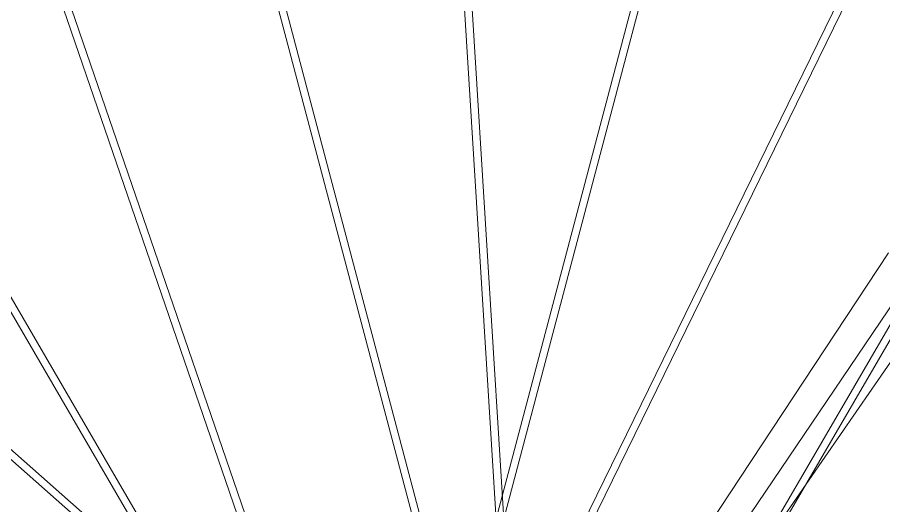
# Model space of a CAD drawing. Extents: x 3 to 469, y 9 to 280.
# Drawn here: x 64.8 to 130.1, y 136.4 to 173.2 of the extents above; entities that cross this region are included whole.
import ezdxf

# ---------------------------------------------------------------- set-up
doc = ezdxf.new("R2010")
doc.units = 0
doc.layers.add('Layer_1', color=7, linetype='Continuous', lineweight=0, true_color=0xffffff)

msp = doc.modelspace()

# ---------------------------------------------------------------- linework, layer by layer
at = {"layer": 'Layer_1', "color": 7, "true_color": 0xffffff}
for p, q in [((100.847, 107.378), (170.402, 210.422)), ((102.695, 105.746), (97.746, 185.747)), ((98.308, 185.782), (103.258, 105.782)), ((102.208, 106.618), (81.747, 184.116)), ((82.292, 184.259), (102.753, 106.762)), ((93.301, 106.766), (113.762, 184.259)), ((114.307, 184.116), (93.847, 106.622)), ((66.893, 179.61), (92.934, 103.809)), ((93.988, 107.629), (129.174, 179.642)), ((92.401, 103.626), (66.36, 179.427)), ((129.681, 179.394), (94.495, 107.382)), ((92.526, 102.53), (52.197, 171.794)), ((52.685, 172.078), (93.013, 102.814)), ((103.039, 102.81), (143.369, 172.078)), ((143.857, 171.794), (103.526, 102.527)), ((40.194, 161.943), (100.262, 108.874)), ((99.889, 108.451), (39.82, 161.52)), ((100.905, 110.74), (130.411, 155.46)), ((134.384, 152.778), (103.943, 108.689))]:
    msp.add_line(p, q, dxfattribs=at)
for centre, radius, start, end in [((97.939, 104.006), 80.246, 112.52469, 123.78866), ((98.115, 104.006), 80.245, 56.21304, 67.47872)]:
    msp.add_arc(centre, radius, start, end, dxfattribs=at)

doc.saveas('drawing.dxf')
